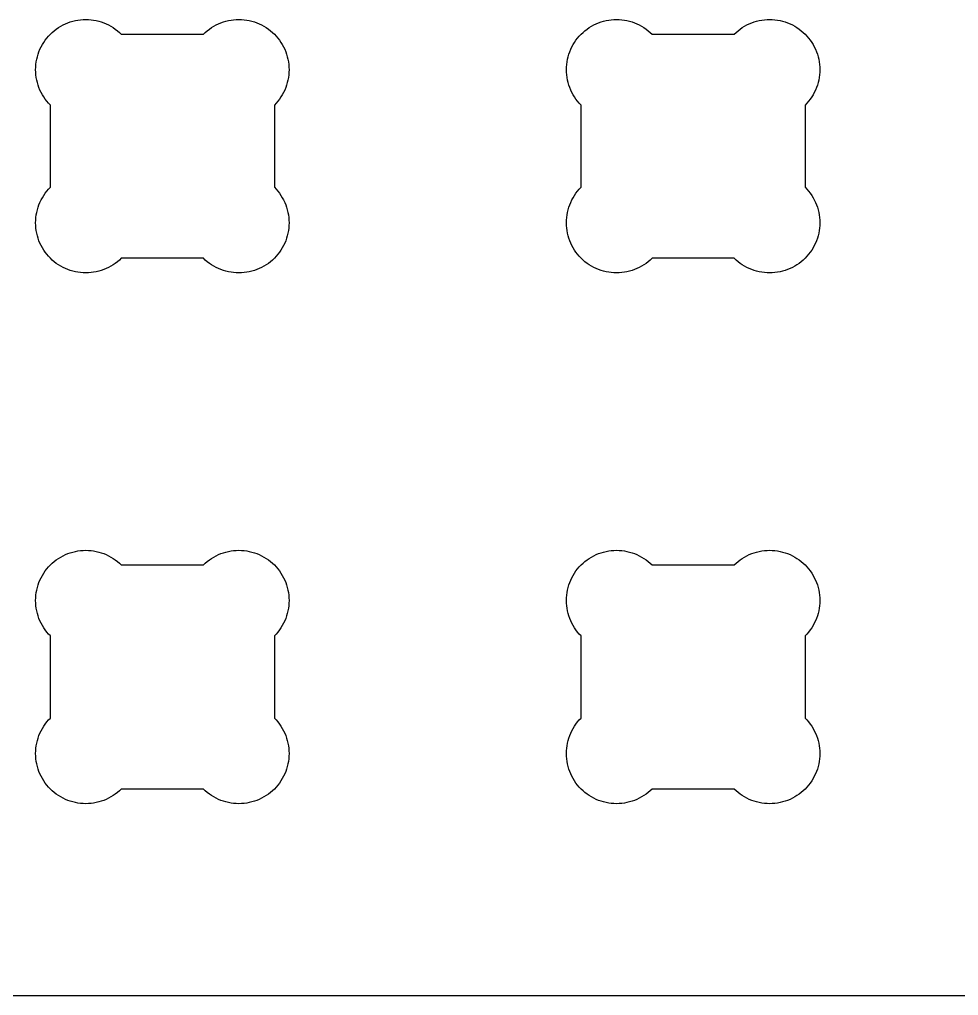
# Model space of a CAD drawing. Header units: metres. Extents: x 0 to 406, y 0 to 165.
# Drawn here: x 147 to 203.2, y 0 to 58.4 of the extents above; entities that cross this region are included whole.
import ezdxf

# ---------------------------------------------------------------- set-up
doc = ezdxf.new("R2010")
doc.units = ezdxf.units.M

msp = doc.modelspace()

# ---------------------------------------------------------------- linework, layer by layer
for p, q in [((150.839, 58.3746), (150.996, 58.3787)), ((150.996, 58.3787), (151.153, 58.3746)), ((159.997, 58.3746), (160.154, 58.3787)), ((160.154, 58.3787), (160.311, 58.3746)), ((182.589, 58.3746), (182.746, 58.3787)), ((182.746, 58.3787), (182.903, 58.3746)), ((191.747, 58.3746), (191.904, 58.3787)), ((191.904, 58.3787), (192.061, 58.3746)), ((149.108, 57.7101), (149.233, 57.8057)), ((149.233, 57.8057), (149.362, 57.8947)), ((149.362, 57.8947), (149.496, 57.9768)), ((149.496, 57.9768), (149.634, 58.0517)), ((149.634, 58.0517), (149.776, 58.1193)), ((149.776, 58.1193), (149.921, 58.1794)), ((149.921, 58.1794), (150.069, 58.2318)), ((150.069, 58.2318), (150.22, 58.2765)), ((150.22, 58.2765), (150.373, 58.3131)), ((150.373, 58.3131), (150.527, 58.3417)), ((150.527, 58.3417), (150.683, 58.3622)), ((150.683, 58.3622), (150.839, 58.3746)), ((151.153, 58.3746), (151.31, 58.3622)), ((151.31, 58.3622), (151.466, 58.3417)), ((151.466, 58.3417), (151.62, 58.3131)), ((151.62, 58.3131), (151.773, 58.2765)), ((151.773, 58.2765), (151.923, 58.2318)), ((151.923, 58.2318), (152.071, 58.1794)), ((152.071, 58.1794), (152.217, 58.1193)), ((152.217, 58.1193), (152.358, 58.0517)), ((152.358, 58.0517), (152.496, 57.9768)), ((152.496, 57.9768), (152.63, 57.8947)), ((152.63, 57.8947), (152.76, 57.8057)), ((152.76, 57.8057), (152.884, 57.7101)), ((158.266, 57.7101), (158.39, 57.8057)), ((158.39, 57.8057), (158.52, 57.8947)), ((158.52, 57.8947), (158.654, 57.9768)), ((158.654, 57.9768), (158.792, 58.0517)), ((158.792, 58.0517), (158.933, 58.1193)), ((158.933, 58.1193), (159.079, 58.1794)), ((159.079, 58.1794), (159.227, 58.2318)), ((159.227, 58.2318), (159.377, 58.2765)), ((159.377, 58.2765), (159.53, 58.3131)), ((159.53, 58.3131), (159.684, 58.3417)), ((159.684, 58.3417), (159.84, 58.3622)), ((159.84, 58.3622), (159.997, 58.3746)), ((160.311, 58.3746), (160.467, 58.3622)), ((160.467, 58.3622), (160.623, 58.3417)), ((160.623, 58.3417), (160.777, 58.3131)), ((160.777, 58.3131), (160.93, 58.2765)), ((160.93, 58.2765), (161.081, 58.2318)), ((161.081, 58.2318), (161.229, 58.1794)), ((161.229, 58.1794), (161.374, 58.1193)), ((161.374, 58.1193), (161.516, 58.0517)), ((161.516, 58.0517), (161.654, 57.9768)), ((161.654, 57.9768), (161.788, 57.8947)), ((161.788, 57.8947), (161.917, 57.8057)), ((161.917, 57.8057), (162.042, 57.7101)), ((180.858, 57.7101), (180.983, 57.8057)), ((180.983, 57.8057), (181.112, 57.8947)), ((181.112, 57.8947), (181.246, 57.9768)), ((181.246, 57.9768), (181.384, 58.0517)), ((181.384, 58.0517), (181.526, 58.1193)), ((181.526, 58.1193), (181.671, 58.1794)), ((181.671, 58.1794), (181.819, 58.2318)), ((181.819, 58.2318), (181.97, 58.2765)), ((181.97, 58.2765), (182.123, 58.3131)), ((182.123, 58.3131), (182.277, 58.3417)), ((182.277, 58.3417), (182.433, 58.3622)), ((182.433, 58.3622), (182.589, 58.3746)), ((182.903, 58.3746), (183.06, 58.3622)), ((183.06, 58.3622), (183.216, 58.3417)), ((183.216, 58.3417), (183.37, 58.3131)), ((183.37, 58.3131), (183.523, 58.2765)), ((183.523, 58.2765), (183.673, 58.2318)), ((183.673, 58.2318), (183.821, 58.1794)), ((183.821, 58.1794), (183.967, 58.1193)), ((183.967, 58.1193), (184.108, 58.0517)), ((184.108, 58.0517), (184.246, 57.9768)), ((184.246, 57.9768), (184.38, 57.8947)), ((184.38, 57.8947), (184.51, 57.8057)), ((184.51, 57.8057), (184.634, 57.7101)), ((190.016, 57.7101), (190.14, 57.8057)), ((190.14, 57.8057), (190.27, 57.8947)), ((190.27, 57.8947), (190.404, 57.9768)), ((190.404, 57.9768), (190.542, 58.0517)), ((190.542, 58.0517), (190.683, 58.1193)), ((190.683, 58.1193), (190.829, 58.1794)), ((190.829, 58.1794), (190.977, 58.2318)), ((190.977, 58.2318), (191.127, 58.2765)), ((191.127, 58.2765), (191.28, 58.3131)), ((191.28, 58.3131), (191.434, 58.3417)), ((191.434, 58.3417), (191.59, 58.3622)), ((191.59, 58.3622), (191.747, 58.3746)), ((192.061, 58.3746), (192.217, 58.3622)), ((192.217, 58.3622), (192.373, 58.3417)), ((192.373, 58.3417), (192.527, 58.3131)), ((192.527, 58.3131), (192.68, 58.2765)), ((192.68, 58.2765), (192.831, 58.2318)), ((192.831, 58.2318), (192.979, 58.1794)), ((192.979, 58.1794), (193.124, 58.1193)), ((193.124, 58.1193), (193.266, 58.0517)), ((193.266, 58.0517), (193.404, 57.9768)), ((193.404, 57.9768), (193.538, 57.8947)), ((193.538, 57.8947), (193.667, 57.8057)), ((193.667, 57.8057), (193.792, 57.7101)), ((148.569, 57.142), (148.665, 57.2666)), ((148.665, 57.2666), (148.767, 57.3861)), ((148.767, 57.3861), (148.875, 57.5)), ((148.875, 57.5), (148.989, 57.6081)), ((148.989, 57.6081), (149.108, 57.7101)), ((152.884, 57.7101), (153.004, 57.6081)), ((153.004, 57.6081), (153.118, 57.5)), ((153.118, 57.5), (158.032, 57.5)), ((158.032, 57.5), (158.146, 57.6081)), ((158.146, 57.6081), (158.266, 57.7101)), ((162.042, 57.7101), (162.161, 57.6081)), ((162.161, 57.6081), (162.275, 57.5)), ((162.275, 57.5), (162.383, 57.3861)), ((162.383, 57.3861), (162.485, 57.2666)), ((162.485, 57.2666), (162.581, 57.142)), ((180.319, 57.142), (180.415, 57.2666)), ((180.415, 57.2666), (180.517, 57.3861)), ((180.517, 57.3861), (180.625, 57.5)), ((180.625, 57.5), (180.739, 57.6081)), ((180.739, 57.6081), (180.858, 57.7101)), ((184.634, 57.7101), (184.754, 57.6081)), ((184.754, 57.6081), (184.868, 57.5)), ((184.868, 57.5), (189.782, 57.5)), ((189.782, 57.5), (189.896, 57.6081)), ((189.896, 57.6081), (190.016, 57.7101)), ((193.792, 57.7101), (193.911, 57.6081)), ((193.911, 57.6081), (194.025, 57.5)), ((194.025, 57.5), (194.133, 57.3861)), ((194.133, 57.3861), (194.235, 57.2666)), ((194.235, 57.2666), (194.331, 57.142)), ((148.256, 56.5989), (148.323, 56.7407)), ((148.323, 56.7407), (148.398, 56.8787)), ((148.398, 56.8787), (148.48, 57.0126)), ((148.48, 57.0126), (148.569, 57.142)), ((162.581, 57.142), (162.67, 57.0126)), ((162.67, 57.0126), (162.752, 56.8787)), ((162.752, 56.8787), (162.827, 56.7407)), ((162.827, 56.7407), (162.894, 56.5989)), ((180.006, 56.5989), (180.073, 56.7407)), ((180.073, 56.7407), (180.148, 56.8787)), ((180.148, 56.8787), (180.23, 57.0126)), ((180.23, 57.0126), (180.319, 57.142)), ((194.331, 57.142), (194.42, 57.0126)), ((194.42, 57.0126), (194.502, 56.8787)), ((194.502, 56.8787), (194.577, 56.7407)), ((194.577, 56.7407), (194.644, 56.5989)), ((148.062, 56.0024), (148.099, 56.1551)), ((148.099, 56.1551), (148.143, 56.3057)), ((148.143, 56.3057), (148.196, 56.4538)), ((148.196, 56.4538), (148.256, 56.5989)), ((162.894, 56.5989), (162.954, 56.4538)), ((162.954, 56.4538), (163.007, 56.3057)), ((163.007, 56.3057), (163.051, 56.1551)), ((163.051, 56.1551), (163.088, 56.0024)), ((179.812, 56.0024), (179.849, 56.1551)), ((179.849, 56.1551), (179.893, 56.3057)), ((179.893, 56.3057), (179.946, 56.4538)), ((179.946, 56.4538), (180.006, 56.5989)), ((194.644, 56.5989), (194.704, 56.4538)), ((194.704, 56.4538), (194.757, 56.3057)), ((194.757, 56.3057), (194.801, 56.1551)), ((194.801, 56.1551), (194.838, 56.0024)), ((147.996, 55.3787), (148, 55.5357)), ((148, 55.5357), (148.013, 55.6923)), ((148.013, 55.6923), (148.033, 55.848)), ((148.033, 55.848), (148.062, 56.0024)), ((163.088, 56.0024), (163.117, 55.848)), ((163.117, 55.848), (163.137, 55.6923)), ((163.137, 55.6923), (163.15, 55.5357)), ((163.15, 55.5357), (163.154, 55.3787)), ((179.746, 55.3787), (179.75, 55.5357)), ((179.75, 55.5357), (179.763, 55.6923)), ((179.763, 55.6923), (179.783, 55.848)), ((179.783, 55.848), (179.812, 56.0024)), ((194.838, 56.0024), (194.867, 55.848)), ((194.867, 55.848), (194.887, 55.6923)), ((194.887, 55.6923), (194.9, 55.5357)), ((194.9, 55.5357), (194.904, 55.3787)), ((148, 55.2217), (147.996, 55.3787)), ((148.013, 55.0651), (148, 55.2217)), ((148.033, 54.9094), (148.013, 55.0651)), ((148.062, 54.7549), (148.033, 54.9094)), ((163.117, 54.9094), (163.088, 54.7549)), ((163.137, 55.0651), (163.117, 54.9094)), ((163.15, 55.2217), (163.137, 55.0651)), ((163.154, 55.3787), (163.15, 55.2217)), ((179.75, 55.2217), (179.746, 55.3787)), ((179.763, 55.0651), (179.75, 55.2217)), ((179.783, 54.9094), (179.763, 55.0651)), ((179.812, 54.7549), (179.783, 54.9094)), ((194.867, 54.9094), (194.838, 54.7549)), ((194.887, 55.0651), (194.867, 54.9094)), ((194.9, 55.2217), (194.887, 55.0651)), ((194.904, 55.3787), (194.9, 55.2217)), ((148.099, 54.6022), (148.062, 54.7549)), ((148.143, 54.4516), (148.099, 54.6022)), ((148.196, 54.3036), (148.143, 54.4516)), ((148.256, 54.1585), (148.196, 54.3036)), ((162.954, 54.3036), (162.894, 54.1585)), ((163.007, 54.4516), (162.954, 54.3036)), ((163.051, 54.6022), (163.007, 54.4516)), ((163.088, 54.7549), (163.051, 54.6022)), ((179.849, 54.6022), (179.812, 54.7549)), ((179.893, 54.4516), (179.849, 54.6022)), ((179.946, 54.3036), (179.893, 54.4516)), ((180.006, 54.1585), (179.946, 54.3036)), ((194.704, 54.3036), (194.644, 54.1585)), ((194.757, 54.4516), (194.704, 54.3036)), ((194.801, 54.6022), (194.757, 54.4516)), ((194.838, 54.7549), (194.801, 54.6022)), ((148.323, 54.0167), (148.256, 54.1585)), ((148.398, 53.8787), (148.323, 54.0167)), ((148.48, 53.7448), (148.398, 53.8787)), ((148.569, 53.6153), (148.48, 53.7448)), ((162.67, 53.7448), (162.581, 53.6153)), ((162.752, 53.8787), (162.67, 53.7448)), ((162.827, 54.0167), (162.752, 53.8787)), ((162.894, 54.1585), (162.827, 54.0167)), ((180.073, 54.0167), (180.006, 54.1585)), ((180.148, 53.8787), (180.073, 54.0167)), ((180.23, 53.7448), (180.148, 53.8787)), ((180.319, 53.6153), (180.23, 53.7448)), ((194.42, 53.7448), (194.331, 53.6153)), ((194.502, 53.8787), (194.42, 53.7448)), ((194.577, 54.0167), (194.502, 53.8787)), ((194.644, 54.1585), (194.577, 54.0167)), ((148.665, 53.4907), (148.569, 53.6153)), ((148.767, 53.3713), (148.665, 53.4907)), ((148.875, 53.2574), (148.767, 53.3713)), ((148.875, 48.3426), (148.875, 53.2574)), ((162.383, 53.3713), (162.275, 53.2574)), ((162.275, 53.2574), (162.275, 48.3426)), ((162.485, 53.4907), (162.383, 53.3713)), ((162.581, 53.6153), (162.485, 53.4907)), ((180.415, 53.4907), (180.319, 53.6153)), ((180.517, 53.3713), (180.415, 53.4907)), ((180.625, 53.2574), (180.517, 53.3713)), ((180.625, 48.3426), (180.625, 53.2574)), ((194.133, 53.3713), (194.025, 53.2574)), ((194.025, 53.2574), (194.025, 48.3426)), ((194.235, 53.4907), (194.133, 53.3713)), ((194.331, 53.6153), (194.235, 53.4907)), ((148.48, 47.8552), (148.569, 47.9847)), ((148.569, 47.9847), (148.665, 48.1093)), ((148.665, 48.1093), (148.767, 48.2287)), ((148.767, 48.2287), (148.875, 48.3426)), ((162.275, 48.3426), (162.383, 48.2287)), ((162.383, 48.2287), (162.485, 48.1093)), ((162.485, 48.1093), (162.581, 47.9847)), ((162.581, 47.9847), (162.67, 47.8552)), ((180.23, 47.8552), (180.319, 47.9847)), ((180.319, 47.9847), (180.415, 48.1093)), ((180.415, 48.1093), (180.517, 48.2287)), ((180.517, 48.2287), (180.625, 48.3426)), ((194.025, 48.3426), (194.133, 48.2287)), ((194.133, 48.2287), (194.235, 48.1093)), ((194.235, 48.1093), (194.331, 47.9847)), ((194.331, 47.9847), (194.42, 47.8552)), ((148.143, 47.1484), (148.196, 47.2964)), ((148.196, 47.2964), (148.256, 47.4415)), ((148.256, 47.4415), (148.323, 47.5833)), ((148.323, 47.5833), (148.398, 47.7213)), ((148.398, 47.7213), (148.48, 47.8552)), ((162.67, 47.8552), (162.752, 47.7213)), ((162.752, 47.7213), (162.827, 47.5833)), ((162.827, 47.5833), (162.894, 47.4415)), ((162.894, 47.4415), (162.954, 47.2964)), ((162.954, 47.2964), (163.007, 47.1484)), ((179.893, 47.1484), (179.946, 47.2964)), ((179.946, 47.2964), (180.006, 47.4415)), ((180.006, 47.4415), (180.073, 47.5833)), ((180.073, 47.5833), (180.148, 47.7213)), ((180.148, 47.7213), (180.23, 47.8552)), ((194.42, 47.8552), (194.502, 47.7213)), ((194.502, 47.7213), (194.577, 47.5833)), ((194.577, 47.5833), (194.644, 47.4415)), ((194.644, 47.4415), (194.704, 47.2964)), ((194.704, 47.2964), (194.757, 47.1484)), ((148.033, 46.6906), (148.062, 46.8451)), ((148.062, 46.8451), (148.099, 46.9978)), ((148.099, 46.9978), (148.143, 47.1484)), ((163.007, 47.1484), (163.051, 46.9978)), ((163.051, 46.9978), (163.088, 46.8451)), ((163.088, 46.8451), (163.117, 46.6906)), ((179.783, 46.6906), (179.812, 46.8451)), ((179.812, 46.8451), (179.849, 46.9978)), ((179.849, 46.9978), (179.893, 47.1484)), ((194.757, 47.1484), (194.801, 46.9978)), ((194.801, 46.9978), (194.838, 46.8451)), ((194.838, 46.8451), (194.867, 46.6906)), ((147.996, 46.2213), (148, 46.3783)), ((148, 46.0643), (147.996, 46.2213)), ((148, 46.3783), (148.013, 46.5349)), ((148.013, 46.5349), (148.033, 46.6906)), ((163.117, 46.6906), (163.137, 46.5349)), ((163.137, 46.5349), (163.15, 46.3783)), ((163.15, 46.3783), (163.154, 46.2213)), ((163.154, 46.2213), (163.15, 46.0643)), ((179.746, 46.2213), (179.75, 46.3783)), ((179.75, 46.0643), (179.746, 46.2213)), ((179.75, 46.3783), (179.763, 46.5349)), ((179.763, 46.5349), (179.783, 46.6906)), ((194.867, 46.6906), (194.887, 46.5349)), ((194.887, 46.5349), (194.9, 46.3783)), ((194.9, 46.3783), (194.904, 46.2213)), ((194.904, 46.2213), (194.9, 46.0643)), ((148.013, 45.9077), (148, 46.0643)), ((148.033, 45.752), (148.013, 45.9077)), ((148.062, 45.5976), (148.033, 45.752)), ((148.099, 45.4449), (148.062, 45.5976)), ((163.088, 45.5976), (163.051, 45.4449)), ((163.117, 45.752), (163.088, 45.5976)), ((163.137, 45.9077), (163.117, 45.752)), ((163.15, 46.0643), (163.137, 45.9077)), ((179.763, 45.9077), (179.75, 46.0643)), ((179.783, 45.752), (179.763, 45.9077)), ((179.812, 45.5976), (179.783, 45.752)), ((179.849, 45.4449), (179.812, 45.5976)), ((194.838, 45.5976), (194.801, 45.4449)), ((194.867, 45.752), (194.838, 45.5976)), ((194.887, 45.9077), (194.867, 45.752)), ((194.9, 46.0643), (194.887, 45.9077)), ((148.143, 45.2943), (148.099, 45.4449)), ((148.196, 45.1462), (148.143, 45.2943)), ((148.256, 45.0011), (148.196, 45.1462)), ((148.323, 44.8593), (148.256, 45.0011)), ((162.894, 45.0011), (162.827, 44.8593)), ((162.954, 45.1462), (162.894, 45.0011)), ((163.007, 45.2943), (162.954, 45.1462)), ((163.051, 45.4449), (163.007, 45.2943)), ((179.893, 45.2943), (179.849, 45.4449)), ((179.946, 45.1462), (179.893, 45.2943)), ((180.006, 45.0011), (179.946, 45.1462)), ((180.073, 44.8593), (180.006, 45.0011)), ((194.644, 45.0011), (194.577, 44.8593)), ((194.704, 45.1462), (194.644, 45.0011)), ((194.757, 45.2943), (194.704, 45.1462)), ((194.801, 45.4449), (194.757, 45.2943)), ((148.398, 44.7213), (148.323, 44.8593)), ((148.48, 44.5874), (148.398, 44.7213)), ((148.569, 44.458), (148.48, 44.5874)), ((148.665, 44.3334), (148.569, 44.458)), ((162.581, 44.458), (162.485, 44.3334)), ((162.67, 44.5874), (162.581, 44.458)), ((162.752, 44.7213), (162.67, 44.5874)), ((162.827, 44.8593), (162.752, 44.7213)), ((180.148, 44.7213), (180.073, 44.8593)), ((180.23, 44.5874), (180.148, 44.7213)), ((180.319, 44.458), (180.23, 44.5874)), ((180.415, 44.3334), (180.319, 44.458)), ((194.331, 44.458), (194.235, 44.3334)), ((194.42, 44.5874), (194.331, 44.458)), ((194.502, 44.7213), (194.42, 44.5874)), ((194.577, 44.8593), (194.502, 44.7213)), ((148.767, 44.2139), (148.665, 44.3334)), ((148.875, 44.1), (148.767, 44.2139)), ((148.989, 43.9919), (148.875, 44.1)), ((149.108, 43.8899), (148.989, 43.9919)), ((149.233, 43.7943), (149.108, 43.8899)), ((149.362, 43.7053), (149.233, 43.7943)), ((152.76, 43.7943), (152.63, 43.7053)), ((152.884, 43.8899), (152.76, 43.7943)), ((153.004, 43.9919), (152.884, 43.8899)), ((153.118, 44.1), (153.004, 43.9919)), ((158.032, 44.1), (153.118, 44.1)), ((158.146, 43.9919), (158.032, 44.1)), ((158.266, 43.8899), (158.146, 43.9919)), ((158.39, 43.7943), (158.266, 43.8899)), ((158.52, 43.7053), (158.39, 43.7943)), ((161.917, 43.7943), (161.788, 43.7053)), ((162.042, 43.8899), (161.917, 43.7943)), ((162.161, 43.9919), (162.042, 43.8899)), ((162.275, 44.1), (162.161, 43.9919)), ((162.383, 44.2139), (162.275, 44.1)), ((162.485, 44.3334), (162.383, 44.2139)), ((180.517, 44.2139), (180.415, 44.3334)), ((180.625, 44.1), (180.517, 44.2139)), ((180.739, 43.9919), (180.625, 44.1)), ((180.858, 43.8899), (180.739, 43.9919)), ((180.983, 43.7943), (180.858, 43.8899)), ((181.112, 43.7053), (180.983, 43.7943)), ((184.51, 43.7943), (184.38, 43.7053)), ((184.634, 43.8899), (184.51, 43.7943)), ((184.754, 43.9919), (184.634, 43.8899)), ((184.868, 44.1), (184.754, 43.9919)), ((189.782, 44.1), (184.868, 44.1)), ((189.896, 43.9919), (189.782, 44.1)), ((190.016, 43.8899), (189.896, 43.9919)), ((190.14, 43.7943), (190.016, 43.8899)), ((190.27, 43.7053), (190.14, 43.7943)), ((193.667, 43.7943), (193.538, 43.7053)), ((193.792, 43.8899), (193.667, 43.7943)), ((193.911, 43.9919), (193.792, 43.8899)), ((194.025, 44.1), (193.911, 43.9919)), ((194.133, 44.2139), (194.025, 44.1)), ((194.235, 44.3334), (194.133, 44.2139)), ((149.496, 43.6232), (149.362, 43.7053)), ((149.634, 43.5483), (149.496, 43.6232)), ((149.776, 43.4807), (149.634, 43.5483)), ((149.921, 43.4206), (149.776, 43.4807)), ((150.069, 43.3682), (149.921, 43.4206)), ((150.22, 43.3235), (150.069, 43.3682)), ((150.373, 43.2869), (150.22, 43.3235)), ((150.527, 43.2583), (150.373, 43.2869)), ((150.683, 43.2378), (150.527, 43.2583)), ((150.839, 43.2254), (150.683, 43.2378)), ((150.996, 43.2213), (150.839, 43.2254)), ((151.153, 43.2254), (150.996, 43.2213)), ((151.31, 43.2378), (151.153, 43.2254)), ((151.466, 43.2583), (151.31, 43.2378)), ((151.62, 43.2869), (151.466, 43.2583)), ((151.773, 43.3235), (151.62, 43.2869)), ((151.923, 43.3682), (151.773, 43.3235)), ((152.071, 43.4206), (151.923, 43.3682)), ((152.217, 43.4807), (152.071, 43.4206)), ((152.358, 43.5483), (152.217, 43.4807)), ((152.496, 43.6232), (152.358, 43.5483)), ((152.63, 43.7053), (152.496, 43.6232)), ((158.654, 43.6232), (158.52, 43.7053)), ((158.792, 43.5483), (158.654, 43.6232)), ((158.933, 43.4807), (158.792, 43.5483)), ((159.079, 43.4206), (158.933, 43.4807)), ((159.227, 43.3682), (159.079, 43.4206)), ((159.377, 43.3235), (159.227, 43.3682)), ((159.53, 43.2869), (159.377, 43.3235)), ((159.684, 43.2583), (159.53, 43.2869)), ((159.84, 43.2378), (159.684, 43.2583)), ((159.997, 43.2254), (159.84, 43.2378)), ((160.154, 43.2213), (159.997, 43.2254)), ((160.311, 43.2254), (160.154, 43.2213)), ((160.467, 43.2378), (160.311, 43.2254)), ((160.623, 43.2583), (160.467, 43.2378)), ((160.777, 43.2869), (160.623, 43.2583)), ((160.93, 43.3235), (160.777, 43.2869)), ((161.081, 43.3682), (160.93, 43.3235)), ((161.229, 43.4206), (161.081, 43.3682)), ((161.374, 43.4807), (161.229, 43.4206)), ((161.516, 43.5483), (161.374, 43.4807)), ((161.654, 43.6232), (161.516, 43.5483)), ((161.788, 43.7053), (161.654, 43.6232)), ((181.246, 43.6232), (181.112, 43.7053)), ((181.384, 43.5483), (181.246, 43.6232)), ((181.526, 43.4807), (181.384, 43.5483)), ((181.671, 43.4206), (181.526, 43.4807)), ((181.819, 43.3682), (181.671, 43.4206)), ((181.97, 43.3235), (181.819, 43.3682)), ((182.123, 43.2869), (181.97, 43.3235)), ((182.277, 43.2583), (182.123, 43.2869)), ((182.433, 43.2378), (182.277, 43.2583)), ((182.589, 43.2254), (182.433, 43.2378)), ((182.746, 43.2213), (182.589, 43.2254)), ((182.903, 43.2254), (182.746, 43.2213)), ((183.06, 43.2378), (182.903, 43.2254)), ((183.216, 43.2583), (183.06, 43.2378)), ((183.37, 43.2869), (183.216, 43.2583)), ((183.523, 43.3235), (183.37, 43.2869)), ((183.673, 43.3682), (183.523, 43.3235)), ((183.821, 43.4206), (183.673, 43.3682)), ((183.967, 43.4807), (183.821, 43.4206)), ((184.108, 43.5483), (183.967, 43.4807)), ((184.246, 43.6232), (184.108, 43.5483)), ((184.38, 43.7053), (184.246, 43.6232)), ((190.404, 43.6232), (190.27, 43.7053)), ((190.542, 43.5483), (190.404, 43.6232)), ((190.683, 43.4807), (190.542, 43.5483)), ((190.829, 43.4206), (190.683, 43.4807)), ((190.977, 43.3682), (190.829, 43.4206)), ((191.127, 43.3235), (190.977, 43.3682)), ((191.28, 43.2869), (191.127, 43.3235)), ((191.434, 43.2583), (191.28, 43.2869)), ((191.59, 43.2378), (191.434, 43.2583)), ((191.747, 43.2254), (191.59, 43.2378)), ((191.904, 43.2213), (191.747, 43.2254)), ((192.061, 43.2254), (191.904, 43.2213)), ((192.217, 43.2378), (192.061, 43.2254)), ((192.373, 43.2583), (192.217, 43.2378)), ((192.527, 43.2869), (192.373, 43.2583)), ((192.68, 43.3235), (192.527, 43.2869)), ((192.831, 43.3682), (192.68, 43.3235)), ((192.979, 43.4206), (192.831, 43.3682)), ((193.124, 43.4807), (192.979, 43.4206)), ((193.266, 43.5483), (193.124, 43.4807)), ((193.404, 43.6232), (193.266, 43.5483)), ((193.538, 43.7053), (193.404, 43.6232)), ((149.496, 26.2268), (149.634, 26.3017)), ((149.634, 26.3017), (149.776, 26.3693)), ((149.776, 26.3693), (149.921, 26.4294)), ((149.921, 26.4294), (150.069, 26.4818)), ((150.069, 26.4818), (150.22, 26.5265)), ((150.22, 26.5265), (150.373, 26.5631)), ((150.373, 26.5631), (150.527, 26.5917)), ((150.527, 26.5917), (150.683, 26.6122)), ((150.683, 26.6122), (150.839, 26.6246)), ((150.839, 26.6246), (150.996, 26.6287)), ((150.996, 26.6287), (151.153, 26.6246)), ((151.153, 26.6246), (151.31, 26.6122)), ((151.31, 26.6122), (151.466, 26.5917)), ((151.466, 26.5917), (151.62, 26.5631)), ((151.62, 26.5631), (151.773, 26.5265)), ((151.773, 26.5265), (151.923, 26.4818)), ((151.923, 26.4818), (152.071, 26.4294)), ((152.071, 26.4294), (152.217, 26.3693)), ((152.217, 26.3693), (152.358, 26.3017)), ((152.358, 26.3017), (152.496, 26.2268)), ((158.654, 26.2268), (158.792, 26.3017)), ((158.792, 26.3017), (158.933, 26.3693)), ((158.933, 26.3693), (159.079, 26.4294)), ((159.079, 26.4294), (159.227, 26.4818)), ((159.227, 26.4818), (159.377, 26.5265)), ((159.377, 26.5265), (159.53, 26.5631)), ((159.53, 26.5631), (159.684, 26.5917)), ((159.684, 26.5917), (159.84, 26.6122)), ((159.84, 26.6122), (159.997, 26.6246)), ((159.997, 26.6246), (160.154, 26.6287)), ((160.154, 26.6287), (160.311, 26.6246)), ((160.311, 26.6246), (160.467, 26.6122)), ((160.467, 26.6122), (160.623, 26.5917)), ((160.623, 26.5917), (160.777, 26.5631)), ((160.777, 26.5631), (160.93, 26.5265)), ((160.93, 26.5265), (161.081, 26.4818)), ((161.081, 26.4818), (161.229, 26.4294)), ((161.229, 26.4294), (161.374, 26.3693)), ((161.374, 26.3693), (161.516, 26.3017)), ((161.516, 26.3017), (161.654, 26.2268)), ((181.246, 26.2268), (181.384, 26.3017)), ((181.384, 26.3017), (181.526, 26.3693)), ((181.526, 26.3693), (181.671, 26.4294)), ((181.671, 26.4294), (181.819, 26.4818)), ((181.819, 26.4818), (181.97, 26.5265)), ((181.97, 26.5265), (182.123, 26.5631)), ((182.123, 26.5631), (182.277, 26.5917)), ((182.277, 26.5917), (182.433, 26.6122)), ((182.433, 26.6122), (182.589, 26.6246)), ((182.589, 26.6246), (182.746, 26.6287)), ((182.746, 26.6287), (182.903, 26.6246)), ((182.903, 26.6246), (183.06, 26.6122)), ((183.06, 26.6122), (183.216, 26.5917)), ((183.216, 26.5917), (183.37, 26.5631)), ((183.37, 26.5631), (183.523, 26.5265)), ((183.523, 26.5265), (183.673, 26.4818)), ((183.673, 26.4818), (183.821, 26.4294)), ((183.821, 26.4294), (183.967, 26.3693)), ((183.967, 26.3693), (184.108, 26.3017)), ((184.108, 26.3017), (184.246, 26.2268)), ((190.404, 26.2268), (190.542, 26.3017)), ((190.542, 26.3017), (190.683, 26.3693)), ((190.683, 26.3693), (190.829, 26.4294)), ((190.829, 26.4294), (190.977, 26.4818)), ((190.977, 26.4818), (191.127, 26.5265)), ((191.127, 26.5265), (191.28, 26.5631)), ((191.28, 26.5631), (191.434, 26.5917)), ((191.434, 26.5917), (191.59, 26.6122)), ((191.59, 26.6122), (191.747, 26.6246)), ((191.747, 26.6246), (191.904, 26.6287)), ((191.904, 26.6287), (192.061, 26.6246)), ((192.061, 26.6246), (192.217, 26.6122)), ((192.217, 26.6122), (192.373, 26.5917)), ((192.373, 26.5917), (192.527, 26.5631)), ((192.527, 26.5631), (192.68, 26.5265)), ((192.68, 26.5265), (192.831, 26.4818)), ((192.831, 26.4818), (192.979, 26.4294)), ((192.979, 26.4294), (193.124, 26.3693)), ((193.124, 26.3693), (193.266, 26.3017)), ((193.266, 26.3017), (193.404, 26.2268)), ((148.767, 25.6361), (148.875, 25.75)), ((148.875, 25.75), (148.989, 25.8581)), ((148.989, 25.8581), (149.108, 25.9601)), ((149.108, 25.9601), (149.233, 26.0557)), ((149.233, 26.0557), (149.362, 26.1447)), ((149.362, 26.1447), (149.496, 26.2268)), ((152.496, 26.2268), (152.63, 26.1447)), ((152.63, 26.1447), (152.76, 26.0557)), ((152.76, 26.0557), (152.884, 25.9601)), ((152.884, 25.9601), (153.004, 25.8581)), ((153.004, 25.8581), (153.118, 25.75)), ((153.118, 25.75), (158.032, 25.75)), ((158.032, 25.75), (158.146, 25.8581)), ((158.146, 25.8581), (158.266, 25.9601)), ((158.266, 25.9601), (158.39, 26.0557)), ((158.39, 26.0557), (158.52, 26.1447)), ((158.52, 26.1447), (158.654, 26.2268)), ((161.654, 26.2268), (161.788, 26.1447)), ((161.788, 26.1447), (161.917, 26.0557)), ((161.917, 26.0557), (162.042, 25.9601)), ((162.042, 25.9601), (162.161, 25.8581)), ((162.161, 25.8581), (162.275, 25.75)), ((162.275, 25.75), (162.383, 25.6361)), ((180.517, 25.6361), (180.625, 25.75)), ((180.625, 25.75), (180.739, 25.8581)), ((180.739, 25.8581), (180.858, 25.9601)), ((180.858, 25.9601), (180.983, 26.0557)), ((180.983, 26.0557), (181.112, 26.1447)), ((181.112, 26.1447), (181.246, 26.2268)), ((184.246, 26.2268), (184.38, 26.1447)), ((184.38, 26.1447), (184.51, 26.0557)), ((184.51, 26.0557), (184.634, 25.9601)), ((184.634, 25.9601), (184.754, 25.8581)), ((184.754, 25.8581), (184.868, 25.75)), ((184.868, 25.75), (189.782, 25.75)), ((189.782, 25.75), (189.896, 25.8581)), ((189.896, 25.8581), (190.016, 25.9601)), ((190.016, 25.9601), (190.14, 26.0557)), ((190.14, 26.0557), (190.27, 26.1447)), ((190.27, 26.1447), (190.404, 26.2268)), ((193.404, 26.2268), (193.538, 26.1447)), ((193.538, 26.1447), (193.667, 26.0557)), ((193.667, 26.0557), (193.792, 25.9601)), ((193.792, 25.9601), (193.911, 25.8581)), ((193.911, 25.8581), (194.025, 25.75)), ((194.025, 25.75), (194.133, 25.6361)), ((148.323, 24.9907), (148.398, 25.1287)), ((148.398, 25.1287), (148.48, 25.2626)), ((148.48, 25.2626), (148.569, 25.392)), ((148.569, 25.392), (148.665, 25.5166)), ((148.665, 25.5166), (148.767, 25.6361)), ((162.383, 25.6361), (162.485, 25.5166)), ((162.485, 25.5166), (162.581, 25.392)), ((162.581, 25.392), (162.67, 25.2626)), ((162.67, 25.2626), (162.752, 25.1287)), ((162.752, 25.1287), (162.827, 24.9907)), ((180.073, 24.9907), (180.148, 25.1287)), ((180.148, 25.1287), (180.23, 25.2626)), ((180.23, 25.2626), (180.319, 25.392)), ((180.319, 25.392), (180.415, 25.5166)), ((180.415, 25.5166), (180.517, 25.6361)), ((194.133, 25.6361), (194.235, 25.5166)), ((194.235, 25.5166), (194.331, 25.392)), ((194.331, 25.392), (194.42, 25.2626)), ((194.42, 25.2626), (194.502, 25.1287)), ((194.502, 25.1287), (194.577, 24.9907)), ((148.099, 24.4051), (148.143, 24.5557)), ((148.143, 24.5557), (148.196, 24.7038)), ((148.196, 24.7038), (148.256, 24.8489)), ((148.256, 24.8489), (148.323, 24.9907)), ((162.827, 24.9907), (162.894, 24.8489)), ((162.894, 24.8489), (162.954, 24.7038)), ((162.954, 24.7038), (163.007, 24.5557)), ((163.007, 24.5557), (163.051, 24.4051)), ((179.849, 24.4051), (179.893, 24.5557)), ((179.893, 24.5557), (179.946, 24.7038)), ((179.946, 24.7038), (180.006, 24.8489)), ((180.006, 24.8489), (180.073, 24.9907)), ((194.577, 24.9907), (194.644, 24.8489)), ((194.644, 24.8489), (194.704, 24.7038)), ((194.704, 24.7038), (194.757, 24.5557)), ((194.757, 24.5557), (194.801, 24.4051)), ((148, 23.7857), (148.013, 23.9423)), ((148.013, 23.9423), (148.033, 24.098)), ((148.033, 24.098), (148.062, 24.2524)), ((148.062, 24.2524), (148.099, 24.4051)), ((163.051, 24.4051), (163.088, 24.2524)), ((163.088, 24.2524), (163.117, 24.098)), ((163.117, 24.098), (163.137, 23.9423)), ((163.137, 23.9423), (163.15, 23.7857)), ((179.75, 23.7857), (179.763, 23.9423)), ((179.763, 23.9423), (179.783, 24.098)), ((179.783, 24.098), (179.812, 24.2524)), ((179.812, 24.2524), (179.849, 24.4051)), ((194.801, 24.4051), (194.838, 24.2524)), ((194.838, 24.2524), (194.867, 24.098)), ((194.867, 24.098), (194.887, 23.9423)), ((194.887, 23.9423), (194.9, 23.7857)), ((147.996, 23.6287), (148, 23.7857)), ((148, 23.4717), (147.996, 23.6287)), ((148.013, 23.3151), (148, 23.4717)), ((163.15, 23.4717), (163.137, 23.3151)), ((163.15, 23.7857), (163.154, 23.6287)), ((163.154, 23.6287), (163.15, 23.4717)), ((179.746, 23.6287), (179.75, 23.7857)), ((179.75, 23.4717), (179.746, 23.6287)), ((179.763, 23.3151), (179.75, 23.4717)), ((194.9, 23.4717), (194.887, 23.3151)), ((194.9, 23.7857), (194.904, 23.6287)), ((194.904, 23.6287), (194.9, 23.4717)), ((148.033, 23.1594), (148.013, 23.3151)), ((148.062, 23.0049), (148.033, 23.1594)), ((148.099, 22.8522), (148.062, 23.0049)), ((148.143, 22.7016), (148.099, 22.8522)), ((163.051, 22.8522), (163.007, 22.7016)), ((163.088, 23.0049), (163.051, 22.8522)), ((163.117, 23.1594), (163.088, 23.0049)), ((163.137, 23.3151), (163.117, 23.1594)), ((179.783, 23.1594), (179.763, 23.3151)), ((179.812, 23.0049), (179.783, 23.1594)), ((179.849, 22.8522), (179.812, 23.0049)), ((179.893, 22.7016), (179.849, 22.8522)), ((194.801, 22.8522), (194.757, 22.7016)), ((194.838, 23.0049), (194.801, 22.8522)), ((194.867, 23.1594), (194.838, 23.0049)), ((194.887, 23.3151), (194.867, 23.1594)), ((148.196, 22.5536), (148.143, 22.7016)), ((148.256, 22.4085), (148.196, 22.5536)), ((148.323, 22.2667), (148.256, 22.4085)), ((148.398, 22.1287), (148.323, 22.2667)), ((162.827, 22.2667), (162.752, 22.1287)), ((162.894, 22.4085), (162.827, 22.2667)), ((162.954, 22.5536), (162.894, 22.4085)), ((163.007, 22.7016), (162.954, 22.5536)), ((179.946, 22.5536), (179.893, 22.7016)), ((180.006, 22.4085), (179.946, 22.5536)), ((180.073, 22.2667), (180.006, 22.4085)), ((180.148, 22.1287), (180.073, 22.2667)), ((194.577, 22.2667), (194.502, 22.1287)), ((194.644, 22.4085), (194.577, 22.2667)), ((194.704, 22.5536), (194.644, 22.4085)), ((194.757, 22.7016), (194.704, 22.5536)), ((148.48, 21.9948), (148.398, 22.1287)), ((148.569, 21.8653), (148.48, 21.9948)), ((148.665, 21.7407), (148.569, 21.8653)), ((148.767, 21.6213), (148.665, 21.7407)), ((148.875, 21.5074), (148.767, 21.6213)), ((162.383, 21.6213), (162.275, 21.5074)), ((162.485, 21.7407), (162.383, 21.6213)), ((162.581, 21.8653), (162.485, 21.7407)), ((162.67, 21.9948), (162.581, 21.8653)), ((162.752, 22.1287), (162.67, 21.9948)), ((180.23, 21.9948), (180.148, 22.1287)), ((180.319, 21.8653), (180.23, 21.9948)), ((180.415, 21.7407), (180.319, 21.8653)), ((180.517, 21.6213), (180.415, 21.7407)), ((180.625, 21.5074), (180.517, 21.6213)), ((194.133, 21.6213), (194.025, 21.5074)), ((194.235, 21.7407), (194.133, 21.6213)), ((194.331, 21.8653), (194.235, 21.7407)), ((194.42, 21.9948), (194.331, 21.8653)), ((194.502, 22.1287), (194.42, 21.9948)), ((148.875, 16.5926), (148.875, 21.5074)), ((162.275, 21.5074), (162.275, 16.5926)), ((180.625, 16.5926), (180.625, 21.5074)), ((194.025, 21.5074), (194.025, 16.5926)), ((148.569, 16.2347), (148.665, 16.3593)), ((148.665, 16.3593), (148.767, 16.4787)), ((148.767, 16.4787), (148.875, 16.5926)), ((162.275, 16.5926), (162.383, 16.4787)), ((162.383, 16.4787), (162.485, 16.3593)), ((162.485, 16.3593), (162.581, 16.2347)), ((180.319, 16.2347), (180.415, 16.3593)), ((180.415, 16.3593), (180.517, 16.4787)), ((180.517, 16.4787), (180.625, 16.5926)), ((194.025, 16.5926), (194.133, 16.4787)), ((194.133, 16.4787), (194.235, 16.3593)), ((194.235, 16.3593), (194.331, 16.2347)), ((148.256, 15.6915), (148.323, 15.8333)), ((148.323, 15.8333), (148.398, 15.9713)), ((148.398, 15.9713), (148.48, 16.1052)), ((148.48, 16.1052), (148.569, 16.2347)), ((162.581, 16.2347), (162.67, 16.1052)), ((162.67, 16.1052), (162.752, 15.9713)), ((162.752, 15.9713), (162.827, 15.8333)), ((162.827, 15.8333), (162.894, 15.6915)), ((180.006, 15.6915), (180.073, 15.8333)), ((180.073, 15.8333), (180.148, 15.9713)), ((180.148, 15.9713), (180.23, 16.1052)), ((180.23, 16.1052), (180.319, 16.2347)), ((194.331, 16.2347), (194.42, 16.1052)), ((194.42, 16.1052), (194.502, 15.9713)), ((194.502, 15.9713), (194.577, 15.8333)), ((194.577, 15.8333), (194.644, 15.6915)), ((148.062, 15.0951), (148.099, 15.2478)), ((148.099, 15.2478), (148.143, 15.3984)), ((148.143, 15.3984), (148.196, 15.5464)), ((148.196, 15.5464), (148.256, 15.6915)), ((162.894, 15.6915), (162.954, 15.5464)), ((162.954, 15.5464), (163.007, 15.3984)), ((163.007, 15.3984), (163.051, 15.2478)), ((163.051, 15.2478), (163.088, 15.0951)), ((179.812, 15.0951), (179.849, 15.2478)), ((179.849, 15.2478), (179.893, 15.3984)), ((179.893, 15.3984), (179.946, 15.5464)), ((179.946, 15.5464), (180.006, 15.6915)), ((194.644, 15.6915), (194.704, 15.5464)), ((194.704, 15.5464), (194.757, 15.3984)), ((194.757, 15.3984), (194.801, 15.2478)), ((194.801, 15.2478), (194.838, 15.0951)), ((147.996, 14.4713), (148, 14.6283)), ((148, 14.6283), (148.013, 14.7849)), ((148.013, 14.7849), (148.033, 14.9406)), ((148.033, 14.9406), (148.062, 15.0951)), ((163.088, 15.0951), (163.117, 14.9406)), ((163.117, 14.9406), (163.137, 14.7849)), ((163.137, 14.7849), (163.15, 14.6283)), ((163.15, 14.6283), (163.154, 14.4713)), ((179.746, 14.4713), (179.75, 14.6283)), ((179.75, 14.6283), (179.763, 14.7849)), ((179.763, 14.7849), (179.783, 14.9406)), ((179.783, 14.9406), (179.812, 15.0951)), ((194.838, 15.0951), (194.867, 14.9406)), ((194.867, 14.9406), (194.887, 14.7849)), ((194.887, 14.7849), (194.9, 14.6283)), ((194.9, 14.6283), (194.904, 14.4713)), ((148, 14.3143), (147.996, 14.4713)), ((148.013, 14.1577), (148, 14.3143)), ((148.033, 14.002), (148.013, 14.1577)), ((163.137, 14.1577), (163.117, 14.002)), ((163.15, 14.3143), (163.137, 14.1577)), ((163.154, 14.4713), (163.15, 14.3143)), ((179.75, 14.3143), (179.746, 14.4713)), ((179.763, 14.1577), (179.75, 14.3143)), ((179.783, 14.002), (179.763, 14.1577)), ((194.887, 14.1577), (194.867, 14.002)), ((194.9, 14.3143), (194.887, 14.1577)), ((194.904, 14.4713), (194.9, 14.3143)), ((148.062, 13.8476), (148.033, 14.002)), ((148.099, 13.6949), (148.062, 13.8476)), ((148.143, 13.5443), (148.099, 13.6949)), ((148.196, 13.3962), (148.143, 13.5443)), ((163.007, 13.5443), (162.954, 13.3962)), ((163.051, 13.6949), (163.007, 13.5443)), ((163.088, 13.8476), (163.051, 13.6949)), ((163.117, 14.002), (163.088, 13.8476)), ((179.812, 13.8476), (179.783, 14.002)), ((179.849, 13.6949), (179.812, 13.8476)), ((179.893, 13.5443), (179.849, 13.6949)), ((179.946, 13.3962), (179.893, 13.5443)), ((194.757, 13.5443), (194.704, 13.3962)), ((194.801, 13.6949), (194.757, 13.5443)), ((194.838, 13.8476), (194.801, 13.6949)), ((194.867, 14.002), (194.838, 13.8476)), ((148.256, 13.2511), (148.196, 13.3962)), ((148.323, 13.1093), (148.256, 13.2511)), ((148.398, 12.9713), (148.323, 13.1093)), ((148.48, 12.8374), (148.398, 12.9713)), ((162.752, 12.9713), (162.67, 12.8374)), ((162.827, 13.1093), (162.752, 12.9713)), ((162.894, 13.2511), (162.827, 13.1093)), ((162.954, 13.3962), (162.894, 13.2511)), ((180.006, 13.2511), (179.946, 13.3962)), ((180.073, 13.1093), (180.006, 13.2511)), ((180.148, 12.9713), (180.073, 13.1093)), ((180.23, 12.8374), (180.148, 12.9713)), ((194.502, 12.9713), (194.42, 12.8374)), ((194.577, 13.1093), (194.502, 12.9713)), ((194.644, 13.2511), (194.577, 13.1093)), ((194.704, 13.3962), (194.644, 13.2511)), ((148.569, 12.708), (148.48, 12.8374)), ((148.665, 12.5834), (148.569, 12.708)), ((148.767, 12.4639), (148.665, 12.5834)), ((148.875, 12.35), (148.767, 12.4639)), ((148.989, 12.2419), (148.875, 12.35)), ((153.118, 12.35), (153.004, 12.2419)), ((158.032, 12.35), (153.118, 12.35)), ((158.146, 12.2419), (158.032, 12.35)), ((162.275, 12.35), (162.161, 12.2419)), ((162.383, 12.4639), (162.275, 12.35)), ((162.485, 12.5834), (162.383, 12.4639)), ((162.581, 12.708), (162.485, 12.5834)), ((162.67, 12.8374), (162.581, 12.708)), ((180.319, 12.708), (180.23, 12.8374)), ((180.415, 12.5834), (180.319, 12.708)), ((180.517, 12.4639), (180.415, 12.5834)), ((180.625, 12.35), (180.517, 12.4639)), ((180.739, 12.2419), (180.625, 12.35)), ((184.868, 12.35), (184.754, 12.2419)), ((189.782, 12.35), (184.868, 12.35)), ((189.896, 12.2419), (189.782, 12.35)), ((194.025, 12.35), (193.911, 12.2419)), ((194.133, 12.4639), (194.025, 12.35)), ((194.235, 12.5834), (194.133, 12.4639)), ((194.331, 12.708), (194.235, 12.5834)), ((194.42, 12.8374), (194.331, 12.708)), ((149.108, 12.1399), (148.989, 12.2419)), ((149.233, 12.0443), (149.108, 12.1399)), ((149.362, 11.9553), (149.233, 12.0443)), ((149.496, 11.8732), (149.362, 11.9553)), ((149.634, 11.7983), (149.496, 11.8732)), ((149.776, 11.7307), (149.634, 11.7983)), ((149.921, 11.6706), (149.776, 11.7307)), ((152.217, 11.7307), (152.071, 11.6706)), ((152.358, 11.7983), (152.217, 11.7307)), ((152.496, 11.8732), (152.358, 11.7983)), ((152.63, 11.9553), (152.496, 11.8732)), ((152.76, 12.0443), (152.63, 11.9553)), ((152.884, 12.1399), (152.76, 12.0443)), ((153.004, 12.2419), (152.884, 12.1399)), ((158.266, 12.1399), (158.146, 12.2419)), ((158.39, 12.0443), (158.266, 12.1399)), ((158.52, 11.9553), (158.39, 12.0443)), ((158.654, 11.8732), (158.52, 11.9553)), ((158.792, 11.7983), (158.654, 11.8732)), ((158.933, 11.7307), (158.792, 11.7983)), ((159.079, 11.6706), (158.933, 11.7307)), ((161.374, 11.7307), (161.229, 11.6706)), ((161.516, 11.7983), (161.374, 11.7307)), ((161.654, 11.8732), (161.516, 11.7983)), ((161.788, 11.9553), (161.654, 11.8732)), ((161.917, 12.0443), (161.788, 11.9553)), ((162.042, 12.1399), (161.917, 12.0443)), ((162.161, 12.2419), (162.042, 12.1399)), ((180.858, 12.1399), (180.739, 12.2419)), ((180.983, 12.0443), (180.858, 12.1399)), ((181.112, 11.9553), (180.983, 12.0443)), ((181.246, 11.8732), (181.112, 11.9553)), ((181.384, 11.7983), (181.246, 11.8732)), ((181.526, 11.7307), (181.384, 11.7983)), ((181.671, 11.6706), (181.526, 11.7307)), ((183.967, 11.7307), (183.821, 11.6706)), ((184.108, 11.7983), (183.967, 11.7307)), ((184.246, 11.8732), (184.108, 11.7983)), ((184.38, 11.9553), (184.246, 11.8732)), ((184.51, 12.0443), (184.38, 11.9553)), ((184.634, 12.1399), (184.51, 12.0443)), ((184.754, 12.2419), (184.634, 12.1399)), ((190.016, 12.1399), (189.896, 12.2419)), ((190.14, 12.0443), (190.016, 12.1399)), ((190.27, 11.9553), (190.14, 12.0443)), ((190.404, 11.8732), (190.27, 11.9553)), ((190.542, 11.7983), (190.404, 11.8732)), ((190.683, 11.7307), (190.542, 11.7983)), ((190.829, 11.6706), (190.683, 11.7307)), ((193.124, 11.7307), (192.979, 11.6706)), ((193.266, 11.7983), (193.124, 11.7307)), ((193.404, 11.8732), (193.266, 11.7983)), ((193.538, 11.9553), (193.404, 11.8732)), ((193.667, 12.0443), (193.538, 11.9553)), ((193.792, 12.1399), (193.667, 12.0443)), ((193.911, 12.2419), (193.792, 12.1399)), ((150.069, 11.6182), (149.921, 11.6706)), ((150.22, 11.5735), (150.069, 11.6182)), ((150.373, 11.5369), (150.22, 11.5735)), ((150.527, 11.5083), (150.373, 11.5369)), ((150.683, 11.4878), (150.527, 11.5083)), ((150.839, 11.4754), (150.683, 11.4878)), ((150.996, 11.4713), (150.839, 11.4754)), ((151.153, 11.4754), (150.996, 11.4713)), ((151.31, 11.4878), (151.153, 11.4754)), ((151.466, 11.5083), (151.31, 11.4878)), ((151.62, 11.5369), (151.466, 11.5083)), ((151.773, 11.5735), (151.62, 11.5369)), ((151.923, 11.6182), (151.773, 11.5735)), ((152.071, 11.6706), (151.923, 11.6182)), ((159.227, 11.6182), (159.079, 11.6706)), ((159.377, 11.5735), (159.227, 11.6182)), ((159.53, 11.5369), (159.377, 11.5735)), ((159.684, 11.5083), (159.53, 11.5369)), ((159.84, 11.4878), (159.684, 11.5083)), ((159.997, 11.4754), (159.84, 11.4878)), ((160.154, 11.4713), (159.997, 11.4754)), ((160.311, 11.4754), (160.154, 11.4713)), ((160.467, 11.4878), (160.311, 11.4754)), ((160.623, 11.5083), (160.467, 11.4878)), ((160.777, 11.5369), (160.623, 11.5083)), ((160.93, 11.5735), (160.777, 11.5369)), ((161.081, 11.6182), (160.93, 11.5735)), ((161.229, 11.6706), (161.081, 11.6182)), ((181.819, 11.6182), (181.671, 11.6706)), ((181.97, 11.5735), (181.819, 11.6182)), ((182.123, 11.5369), (181.97, 11.5735)), ((182.277, 11.5083), (182.123, 11.5369)), ((182.433, 11.4878), (182.277, 11.5083)), ((182.589, 11.4754), (182.433, 11.4878)), ((182.746, 11.4713), (182.589, 11.4754)), ((182.903, 11.4754), (182.746, 11.4713)), ((183.06, 11.4878), (182.903, 11.4754)), ((183.216, 11.5083), (183.06, 11.4878)), ((183.37, 11.5369), (183.216, 11.5083)), ((183.523, 11.5735), (183.37, 11.5369)), ((183.673, 11.6182), (183.523, 11.5735)), ((183.821, 11.6706), (183.673, 11.6182)), ((190.977, 11.6182), (190.829, 11.6706)), ((191.127, 11.5735), (190.977, 11.6182)), ((191.28, 11.5369), (191.127, 11.5735)), ((191.434, 11.5083), (191.28, 11.5369)), ((191.59, 11.4878), (191.434, 11.5083)), ((191.747, 11.4754), (191.59, 11.4878)), ((191.904, 11.4713), (191.747, 11.4754)), ((192.061, 11.4754), (191.904, 11.4713)), ((192.217, 11.4878), (192.061, 11.4754)), ((192.373, 11.5083), (192.217, 11.4878)), ((192.527, 11.5369), (192.373, 11.5083)), ((192.68, 11.5735), (192.527, 11.5369)), ((192.831, 11.6182), (192.68, 11.5735)), ((192.979, 11.6706), (192.831, 11.6182)), ((0, 0), (406.4, 0))]:
    msp.add_line(p, q)

doc.saveas('drawing.dxf')
